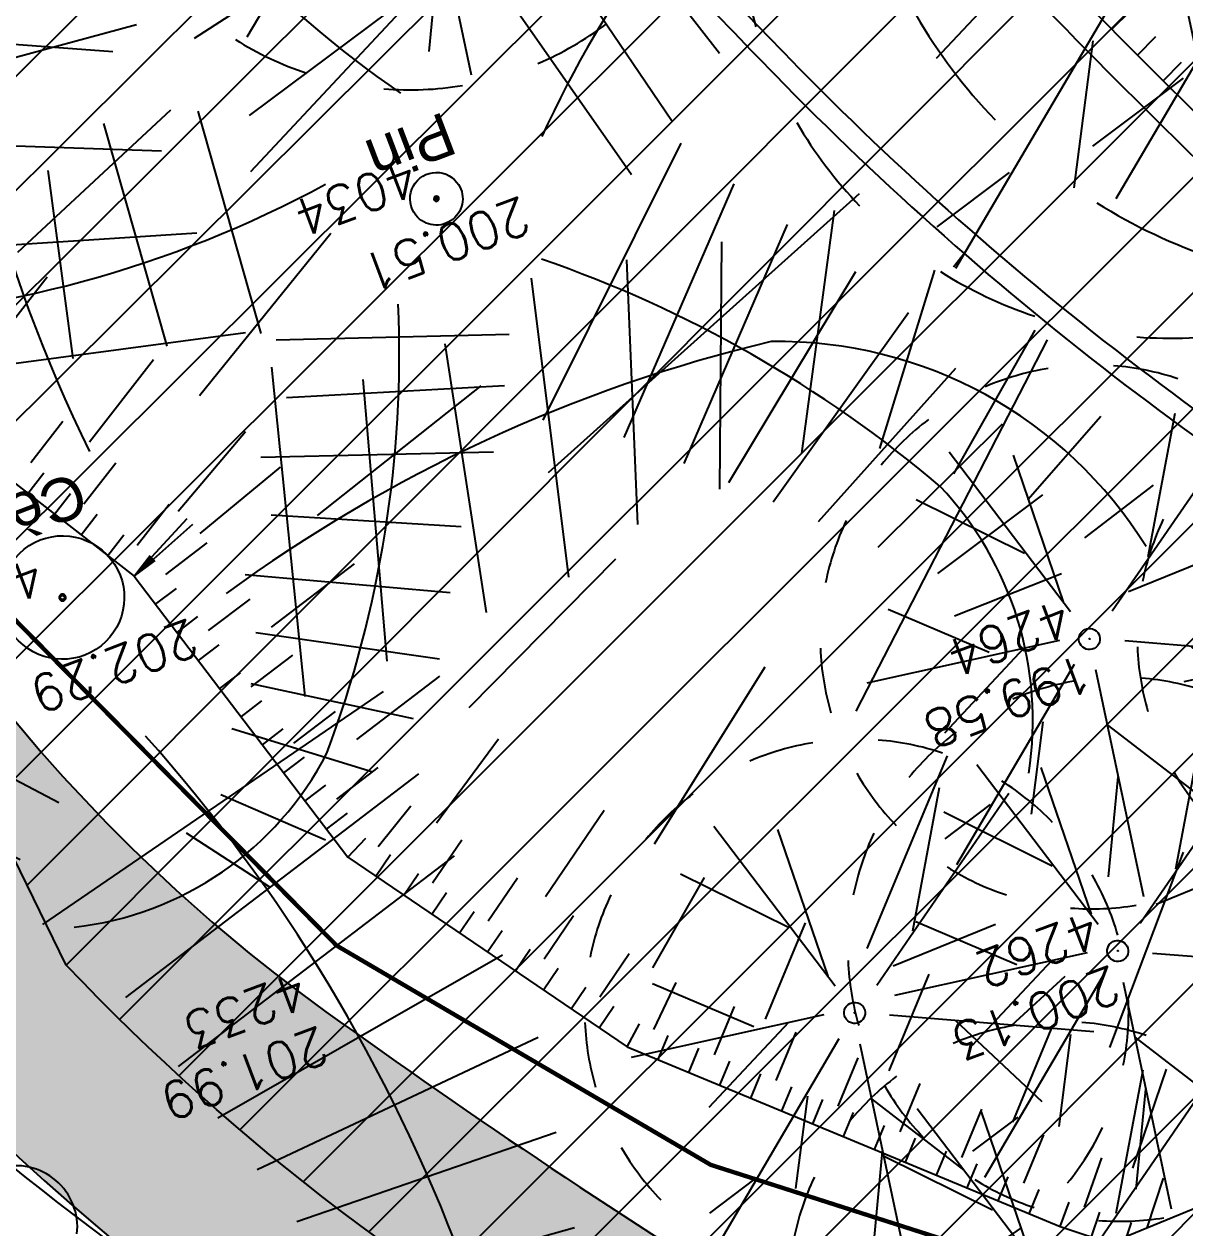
# Model space of a CAD drawing. Header units: centimetres. Extents: x 212517 to 243222, y -357108 to -330212.
# Drawn here: x 228245 to 229313, y -347669 to -346562 of the extents above; entities that cross this region are included whole.
import ezdxf
from ezdxf.enums import TextEntityAlignment as Align
from ezdxf.lldxf.tags import DXFTag

# ---------------------------------------------------------------- set-up
doc = ezdxf.new("R2010")
doc.units = ezdxf.units.CM
doc.layers.get('0').update_dxf_attribs({"color": 252})
for name, color, linetype in [('Fond topo - ESPACE_BOISE', 252, 'Continuous'), ('Fond topo - TAL', 252, 'Continuous'), ('Fond topo - TAL_HAC', 252, 'Continuous'), ('Fond topo - VEG', 252, 'Continuous'), ('Fond topo - VEG_TXT_ESSENCE', 252, 'Continuous'), ('Fond topo - Z_500', 252, 'Continuous'), ('prlm-GAZ', 20, 'Continuous'), ('prlm-VRD', 2, 'Continuous'), ('SA - arbuste', 252, 'Continuous'), ('SA - béton balayé', 252, 'Continuous'), ('SA - EBC', 252, 'Continuous'), ('SA - ECL-réso', 252, 'Eclairage public'), ('SA - EP-réso', 252, 'EP'), ('SA - EU-réso', 252, 'EU'), ('SA - limite revêtement', 252, 'Continuous')]:
    doc.layers.add(name, color=color, linetype=linetype)
for name, color, linetype, plot in [('Fond topo - N', 252, 'Continuous', False), ('Fond topo - NCACHE', 252, 'Continuous', False), ('Fond topo - ZCACHE', 252, 'Continuous', False)]:
    doc.layers.add(name, color=color, linetype=linetype, plot=plot)
doc.layers.add('Fond topo - P', color=252, linetype='Continuous', lineweight=50)
doc.layers.add('Fond topo - VOI', color=252, linetype='Continuous', lineweight=25)
doc.styles.add('2000_ARIAL', font='arial.ttf', dxfattribs={"height": 0.400000006})
doc.styles.add('Lignes', font='arial.ttf', dxfattribs={"height": 0.35})
doc.styles.add('SIMPLEX', font='simplex_.ttf', dxfattribs={"height": 1.25})
tags = doc.linetypes.add('Eclairage public', pattern='A,5,-0.25,["ECL",Lignes,S=1,R=0,X=0,Y=-0.18],-1.25', length=6.5).pattern_tags.tags
tags[15:16] = [DXFTag(74, 4), DXFTag(75, 0), DXFTag(340, '0'), DXFTag(46, 0.0), DXFTag(50, 0.0), DXFTag(44, 0.0), DXFTag(45, 0.0)]
tags[4:5] = [DXFTag(74, 4), DXFTag(75, 0), DXFTag(340, '0'), DXFTag(46, 0.0), DXFTag(50, 0.0), DXFTag(44, 0.0), DXFTag(45, 0.0)]
tags = doc.linetypes.add('EP', pattern='A,5,-0.25,["EP",Lignes,S=1,R=0,X=0,Y=-0.18],-1.25', length=6.5).pattern_tags.tags
tags[15:16] = [DXFTag(74, 4), DXFTag(75, 0), DXFTag(340, '0'), DXFTag(46, 0.0), DXFTag(50, 0.0), DXFTag(44, 0.0), DXFTag(45, 0.0)]
tags[4:5] = [DXFTag(74, 4), DXFTag(75, 0), DXFTag(340, '0'), DXFTag(46, 0.0), DXFTag(50, 0.0), DXFTag(44, 0.0), DXFTag(45, 0.0)]
tags = doc.linetypes.add('EU', pattern='A,5,-0.25,["EU",Lignes,S=1,R=0,X=0,Y=-0.18],-1.25', length=6.5).pattern_tags.tags
tags[15:16] = [DXFTag(74, 4), DXFTag(75, 0), DXFTag(340, '0'), DXFTag(46, 0.0), DXFTag(50, 0.0), DXFTag(44, 0.0), DXFTag(45, 0.0)]
tags[4:5] = [DXFTag(74, 4), DXFTag(75, 0), DXFTag(340, '0'), DXFTag(46, 0.0), DXFTag(50, 0.0), DXFTag(44, 0.0), DXFTag(45, 0.0)]
tags = doc.linetypes.add('L1', pattern=[1.0000000298023224, 0.6000000238418579, -0.4000000059604645]).pattern_tags.tags
tags[6:7] = [DXFTag(74, 4), DXFTag(75, 0), DXFTag(340, '0'), DXFTag(46, 0.0), DXFTag(50, 0.0), DXFTag(44, 0.0), DXFTag(45, 0.0)]
tags[4:5] = [DXFTag(74, 4), DXFTag(75, 0), DXFTag(340, '0'), DXFTag(46, 0.0), DXFTag(50, 0.0), DXFTag(44, 0.0), DXFTag(45, 0.0)]
tags = doc.linetypes.add('L16', pattern=[0.37500001490116125, 0.300000011920929, -0.07500000298023224]).pattern_tags.tags
tags[6:7] = [DXFTag(74, 4), DXFTag(75, 0), DXFTag(340, '0'), DXFTag(46, 0.0), DXFTag(50, 0.0), DXFTag(44, 0.0), DXFTag(45, 0.0)]
tags[4:5] = [DXFTag(74, 4), DXFTag(75, 0), DXFTag(340, '0'), DXFTag(46, 0.0), DXFTag(50, 0.0), DXFTag(44, 0.0), DXFTag(45, 0.0)]
tags = doc.linetypes.add('L8', pattern=[0.22500000894069674, 0.1500000059604645, -0.07500000298023224]).pattern_tags.tags
tags[6:7] = [DXFTag(74, 4), DXFTag(75, 0), DXFTag(340, '0'), DXFTag(46, 0.0), DXFTag(50, 0.0), DXFTag(44, 0.0), DXFTag(45, 0.0)]
tags[4:5] = [DXFTag(74, 4), DXFTag(75, 0), DXFTag(340, '0'), DXFTag(46, 0.0), DXFTag(50, 0.0), DXFTag(44, 0.0), DXFTag(45, 0.0)]

# ---------------------------------------------------------------- blocks, each defined once
blk = doc.blocks.new('PTOPO')
at = {"layer": 'Fond topo - NCACHE', "style": 'SIMPLEX'}
blk.add_attdef('MAT', text='', height=0.34, dxfattribs=at).set_placement((0.09999999986030161, -0.09999999962747097), align=Align.TOP_LEFT)
at = {"layer": 'Fond topo - ZCACHE', "style": 'SIMPLEX'}
blk.add_attdef('ALT', (0.09999999986030161, 0.09999999962747097), '', height=0.34, dxfattribs=at)
blk = doc.blocks.new('VEG14')
at = {"ltscale": 2, "flags": 128}
for points in [[(0.5, 0, -1), (-0.5, 0, -1)], [(0.016, 0, -1), (-0.016, 0, -1)]]:
    blk.add_lwpolyline(points, format="xyb", close=True, dxfattribs=at)
blk = doc.blocks.new('RESINEUX')
at = {"ltscale": 2}
for p, q in [((-0.074169265, 0.428845282), (-0.014171327, 0.418845625)), ((-0.094168577, 0.388846656), (-0.024170983, 0.388846656)), ((-0.104168234, 0.338848375), (-0.014171327, 0.348848031)), ((-0.11416789, 0.298849749), (-0.014171327, 0.318849062)), ((-0.11416789, 0.258851124), (-0.004171670000000001, 0.288850093)), ((-0.104168234, 0.218852498), (0.015827643, 0.258851124)), ((-0.094168577, 0.178853873), (0.015827643, 0.218852499)), ((-0.094168577, 0.128855591), (0.035826955, 0.18885353)), ((0.165822488, 0.178853873), (0.225820426, 0.07885731)), ((-0.08416892100000001, 0.08885696600000001), (0.035826955, 0.148854904)), ((0.115824206, 0.148854904), (0.205821113, 0.038858684)), ((-0.074169264, 0.058857997), (0.05582626800000001, 0.118855935)), ((0.06582592400000001, 0.118855935), (0.155822831, 0.008859715)), ((-0.444156549, 0.058857997), (-0.394158268, 0.108856279)), ((-0.124167546, -0.091136848), (-0.11416789, 0.098856622)), ((-0.41415758, 0.018859372), (-0.374158955, 0.08885696600000001)), ((-0.374158955, -0.011139597), (-0.33416033, 0.08885696600000001)), ((-0.33416033, -0.03113891), (-0.294161704, 0.08885696600000001)), ((-0.294161704, -0.051138223), (-0.264162735, 0.08885696600000001)), ((-0.254163079, -0.06113787900000001), (-0.234163766, 0.08885696600000001)), ((-0.204164797, -0.071137536), (-0.204164797, 0.08885696600000001)), ((-0.164166172, -0.08113719200000001), (-0.164166172, 0.08885696600000001)), ((0.045826612, -0.14113513), (0.125823863, -0.001139941)), ((0.09582489300000001, -0.151134786), (0.175822144, -0.03113891)), ((0.135823519, -0.161134443), (0.225820426, -0.051138223)), ((-0.104168234, -0.06113787900000001), (0.025827299, -0.14113513)), ((0.185821801, -0.171134099), (0.265819051, -0.08113719200000001)), ((-0.11416789, -0.101136505), (-0.004171670000000001, -0.171134099)), ((-0.124167546, -0.151134786), (-0.014171327, -0.211132724)), ((-0.134167203, -0.191133412), (-0.014171327, -0.261131006)), ((-0.134167203, -0.231132037), (-0.034170639, -0.301129632)), ((-0.144166859, -0.271130662), (-0.054169952, -0.341128257)), ((-0.154166515, -0.311129288), (-0.074169264, -0.3911265390000001)), ((-0.174165828, -0.341128257), (-0.124167546, -0.411125851)), ((-0.204164797, -0.36112757), (-0.174165828, -0.431125164)), ((-0.234163766, -0.381126882), (-0.22416411, -0.431125164)), ((-0.264162735, -0.3911265390000001), (-0.264162735, -0.431125164))]:
    blk.add_line(p, q, dxfattribs=at)
for centre, major_axis, ratio, start_param, end_param in [((0.125824658, 0.32584846), (-0.141416496, 0.141416496), 0.9999999999990478, 6.0187679254481, 7.001196311805126), ((0.626553274, 0.375004286), (0.495806787, 0.495806787), 0.9999999999992479, 2.407115294926716, 2.808261770600389), ((0.6156107310000001, -0.413017298), (-0.494244527, 0.494244527), 0.9999999999994863, 5.940864207087385, 6.402329262634387), ((-0.271161699, 0.231851691), (-0.148487321, 0.148487321), 0.999999999999426, 1.039500649605982, 1.948537937165391), ((-0.132308309, 0.771717634), (0.5413446150000001, 0.5413446150000001), 0.999999999999071, 3.63264165587472, 4.003214602841574), ((0, 0), (-0.001131371, 0.001131371), 0.99999999997417, 3.926990817000156, 7.06858347058995), ((0, 0), (-0.001131371, 0.001131371), 0.99999999997417, 0.7853981634103633, 3.926990817000156), ((-0.091248273, -0.737988308), (0.495574425, 0.495574425), 0.9999999999996342, 0.1822567691657557, 0.5883250715815413), ((-0.744748968, -0.046828497), (-0.4953887950000001, 0.4953887950000001), 0.9999999999996526, 3.509030027783859, 3.906773112117224), ((-0.265161906, -0.212133051), (-0.141416496, 0.141416496), 0.9999999999999891, 2.259520706035595, 3.289317319450373)]:
    blk.add_ellipse(centre, major_axis=major_axis, ratio=ratio, start_param=start_param, end_param=end_param, dxfattribs=at)
blk = doc.blocks.new('VEG12')
at = {"ltscale": 2}
for p, q in [((0.01815258799999997, 0.057406781), (0.100441039, 0.47293725)), ((0.05749608, 0.253444298), (0.145517598, 0.414706841)), ((0.037902722, 0.15845596), (-0.06593155700000003, 0.344147082)), ((-0.158788295, 0.086017079), (-0.245985314, 0.284587218)), ((0.04981112299999996, 0.033821695), (0.391570728, 0.285894318)), ((0.143890955, 0.107467204), (0.230033352, 0.253971609)), ((0.2917471699999999, 0.208620217), (0.392372872, 0.233301274)), ((-0.05229389700000003, 0.02983962500000001), (-0.383643778, 0.204631851)), ((-0.25001839, 0.135126714), (-0.3755999820000001, 0.091127132)), ((0.122915307, -0.02992704099999999), (0.317230371, 0.05540147100000001)), ((0.057557527, -0.01766878999999999), (0.411943876, -0.08413611500000001)), ((-0.05265807700000003, -0.029192154), (-0.412380265, -0.256628677)), ((-0.09359106700000003, -0.049762263), (-0.2956446150000001, -0.04653133200000001)), ((0.184132294, -0.04763066399999999), (0.323120213, -0.192805613)), ((0.01825986499999999, -0.057372749), (0.107637982, -0.4128258760000001)), ((0.02259491799999996, -0.07955337300000001), (0.001649748999999978, -0.36183712)), ((-0.151821475, -0.09483882200000002), (-0.2999525240000001, -0.315936062)), ((0.05371548199999998, -0.188497704), (0.197263789, -0.356749422))]:
    blk.add_line(p, q, dxfattribs=at)
for start, end in [(90, 103.8461539085843), (62.30769199853572, 76.15384597947835), (117.6923078993823, 131.5384619204946), (34.61538499867542, 48.46153799321151), (145.3846149358338, 159.2307690506909), (6.923076979206323, 20.76923090842763), (173.0769230068974, 186.9230769931026), (339.2307689837768, 353.0769230207937), (200.7692310571047, 214.6153850641662), (311.5384620067885, 325.3846150013246), (228.4615380795054, 242.3076921006177), (283.8461540205217, 297.6923080014643), (256.1538460914157, 270)]:
    blk.add_arc((0, 0), 0.496982058, start, end, dxfattribs=at)
blk = doc.blocks.new('A$C1F970F0F')
at = {"layer": 'SA - béton balayé'}
h = blk.add_hatch(dxfattribs=at)
h.set_pattern_fill('BETON_BALAYE', color=256, scale=49.99999999999999, angle=-10.72360141139323, style=0, pattern_type=2)
h.set_pattern_definition([(349.2763985886067, (-277130161.1279894, -473864756.7787022), (117.3825536141096, 28.65896207176165), [749.9999999999999, -99.99999999999999, 250, -49.99999999999999]), (349.2763985886067, (-277130091.1375459, -473864744.5890418), (-36.75306622226226, 74.64222748057564), [150, -16.5, 299.9999999999999, -37.49999999999999]), (349.2763985886067, (-277130128.6565508, -473864719.6726964), (261.6928111209335, -15.46358973923611), [399.9999999999999, -69.99999999999999, 200, -49.99999999999999])])
edge = h.paths.add_edge_path()
edge.add_line((-3029.358420432381, 2725.663300409979), (-3176.503412120477, 2699.68824411886))
edge.add_line((-3176.503412120477, 2699.68824411886), (-3197.938926788104, 2817.762816654752))
edge.add_line((-3197.938926788104, 2817.762816654752), (-2585.414526747907, 2927.205998263748))
edge.add_line((-2585.414526747906, 2927.205998263748), (-2578.826355698741, 2888.03185968563))
edge.add_line((-2578.826355698741, 2888.03185968563), (-1904.134724859205, 2936.930201529326))
edge.add_line((-1904.134724859205, 2936.930201529326), (-556.7846852388789, 3176.476094804919))
edge.add_arc((-574.2892230096678, 3274.932131851878), 100.0000003678063, 280.0812987824421, 378.0302388281741)
edge.add_arc((1605.009413828708, 4000.887508871435), 2197.033974330638, 193.9407361550014, 198.4415558139132, ccw=False)
edge.add_line((-527.3118890800722, 3471.582166447442), (-688.4548001430187, 4457.417421807394))
edge.add_arc((-1789.293175567613, 4303.567778650573), 1111.537152553589, 7.955943186170549, 45.96465422619263)
edge.add_arc((19.33927830369248, 6251.945001042874), 1547.302139566071, 192.879059078743, 227.9674271135737, ccw=False)
edge.add_line((-1489.03695480859, 5907.060889278498), (-1560.044395075191, 6307.792480241876))
edge.add_line((-1560.044395075191, 6307.792480241875), (-1284.318385454477, 6356.528171834126))
edge.add_line((-1284.318385454477, 6356.528171834125), (-1215.319194815332, 5966.159823136683))
edge.add_arc((19.3392790080029, 6251.94500138343), 1267.302140410601, 193.0326782619799, 228.1653141634967)
edge.add_arc((-1789.293174348239, 4303.567779083163), 1391.537151259583, 7.955943178051314, 46.18746477798038, ccw=False)
edge.add_line((-411.1498586048565, 4496.172671736105), (-275.2797675438888, 3639.964293068523))
edge.add_arc((3153.449018752114, 4499.098145884332), 3534.726590138055, 194.066934089328, 205.9179933813439)
edge.add_arc((1360.60453142281, 3627.843744498979), 1541.393806160593, 205.917993299705, 223.4935397732298)
edge.add_arc((5328.644473156121, 7392.522830198402), 7011.142392459067, 223.4935397712739, 227.6166324867172)
edge.add_line((602.5175779411827, 2213.735113210599), (898.3231051051232, 2004.633868360899))
edge.add_line((898.3231051051231, 2004.633868360899), (847.6940603821262, 1728.843869632567))
edge.add_arc((1998.283496401869, 4025.384621252822), 2568.648569604794, 204.8031901930446, 243.3886814322684, ccw=False)
edge.add_arc((-512.7503180231788, 2859.286821588871), 199.9999996293523, 26.27723080957601, 100.08129874951)
edge.add_line((-547.7593932520969, 3056.198894580915), (-1889.254979973833, 2817.69386697183))
edge.add_line((-1889.254979973833, 2817.69386697183), (-1913.538162964921, 2815.933940840666))
edge.add_line((-1913.538162964921, 2815.933940840666), (-2036.659527240996, 1231.702232686619))
edge.add_line((-2036.659527240996, 1231.702232686619), (-2036.482519291774, 133.7400379066587))
edge.add_arc((-1936.482520511362, 133.7561594007732), 100.0000000799253, 180.0092369357546, 270.0092369145096)
edge.add_line((-1936.466399054336, 33.7561606747783), (-1436.448871649034, 33.83677102289278))
edge.add_line((-1436.448871649034, 33.83677102289275), (-1436.428442326689, -86.1632271734652))
edge.add_line((-1436.42844232669, -86.1632271734652), (-1936.447053287466, -86.24383772407744))
edge.add_arc((-1936.482520706155, 133.7561592480878), 219.9999998311147, 180.0092368832574, 270.00923697005237, ccw=False)
edge.add_line((-2156.482517686297, 133.7206921626651), (-2156.660235340263, 1236.084975973609))
edge.add_line((-2156.660235340263, 1236.084975973609), (-2034.581792946551, 2807.161291871891))
edge.add_line((-2034.581792946552, 2807.16129187189), (-3029.358420432381, 2725.663300409979))
at = {"layer": 'SA - EBC'}
h = blk.add_hatch(dxfattribs=at)
h.set_pattern_fill('_USER', color=256, scale=74.99999999999999, angle=-325.7236014113932, style=0, pattern_type=0)
h.set_pattern_definition([(34.27639858860678, (-277130161.1279894, -473864756.7787022), (-42.238928459823, 61.97477650275113), [])])
edge = h.paths.add_edge_path()
edge.add_line((5801.470568619522, -3162.013069131843), (4083.559282644929, -3271.123614088357))
edge.add_line((4083.559282644929, -3271.123614088356), (4014.481307725509, -3717.332461968055))
edge.add_line((4014.48130772551, -3717.332461968055), (3135.517961824245, -3810.19300101904))
edge.add_line((3135.517961824245, -3810.19300101904), (2274.245008604417, -3693.648081323564))
edge.add_line((2274.245008604417, -3693.648081323564), (1554.636776175834, -3420.099318784944))
edge.add_arc((2508.775769578408, -2315.674454232369), 1459.498372788833, 157.1868533427094, 229.1754823893534, ccw=False)
edge.add_arc((1966.013830892235, -2087.371785851423), 870.6752834691503, 94.3015183869224, 157.1868533106914, ccw=False)
edge.add_line((1900.708697991695, -1219.149067345796), (2859.239020416566, -1223.495634912559))
edge.add_arc((3100.860739749298, 1265.329539486049), 2500.526305395239, 264.4549516394795, 302.9422754293212)
edge.add_arc((4209.331858878893, -445.3369775435177), 462.1229708170858, 302.9422754305585, 376.8336969250394)
edge.add_arc((2214.122706379954, -1049.006753214115), 2546.655714682971, 16.8336969158998, 38.14703645440247)
edge.add_arc((3041.32627014761, -399.2990096244524), 1494.806919462396, 38.14703657403813, 72.97328584086019)
edge.add_line((3479.031970107599, 1029.988031775616), (2182.437305702805, 1414.38613606858))
edge.add_line((2182.437305702805, 1414.38613606858), (1056.590900019184, 1822.819186472099))
edge.add_arc((1766.412018482452, 3779.442320525911), 2081.398594438606, 212.7495497786225, 250.0603089288685, ccw=False)
edge.add_line((15.86575126143373, 2653.472571668582), (-104.0907319930869, 3091.26353710603))
edge.add_line((-104.0907319930869, 3091.26353710603), (-169.6986146466322, 3639.54836895815))
edge.add_line((-169.6986146466322, 3639.548368958149), (-35.58090533515337, 6158.014854826562))
edge.add_arc((-194.3533792400212, 7143.826589584332), 998.5156357593988, 279.1493507374978, 373.962283499627)
edge.add_arc((2392.201579171132, 7786.918955579627), 1666.786287877102, 172.6269749467245, 193.9622835974407, ccw=False)
edge.add_arc((-45.50651600643437, 8102.354993671941), 791.2455775503726, -7.373025019439765, 16.43829965925021)
edge.add_line((713.3969204091394, 8326.263765657093), (486.7428317772967, 9142.81155059313))
edge.add_line((486.7428317772967, 9142.811550593131), (1338.845530021721, 9564.23852196786))
edge.add_line((1338.845530021721, 9564.23852196786), (1632.623584095551, 8945.24637913095))
edge.add_line((1632.623584095551, 8945.246379130947), (1394.029444699765, 8829.874494032001))
edge.add_line((1394.029444699765, 8829.874494032001), (1731.997733793977, 8131.230781666551))
edge.add_arc((1233.216649704336, 7889.945865525577), 554.0766919865823, -19.640967550384175, 25.815335324856676, ccw=False)
edge.add_line((1755.055695752756, 7703.706797235046), (1558.214479468655, 6807.520788570679))
edge.add_line((1558.214479468655, 6807.52078857068), (1570.021725572625, 6609.158708993335))
edge.add_line((1570.021725572625, 6609.158708993335), (1852.913141606868, 5734.125706863067))
edge.add_line((1852.913141606869, 5734.125706863067), (2726.748207475315, 4020.986816292172))
edge.add_line((2726.748207475315, 4020.986816292172), (3802.352916265851, 4004.947770972833))
edge.add_arc((8355.58168857983, 5950.706307988518), 4951.552134169374, 203.138762427905, 230.8301436200186)
edge.add_arc((13583.66465597079, 12367.85935474512), 13228.79229856088, 230.8301435441083, 233.1638398044412)
edge.add_line((5652.622255943647, 1780.153648245416), (4998.697813068342, 1820.441475819727))
edge.add_line((4998.697813068342, 1820.441475819727), (4863.841220233488, 767.0816613875431))
edge.add_line((4863.841220233488, 767.0816613875434), (5595.355488733695, 631.185878681516))
edge.add_line((5595.355488733695, 631.1858786815158), (5852.747939948536, -2020.707044821664))
edge.add_line((5852.747939948536, -2020.707044821665), (5881.394298709887, -2966.563612924887))
edge.add_line((5881.394298709887, -2966.563612924887), (5801.470568619523, -3162.013069131842))
at = {"layer": 'Fond topo - ESPACE_BOISE', "linetype": 'L1', "ltscale": 2, "flags": 128}
blk.add_lwpolyline([(5801.470568619522, -3162.013069131843), (4083.559282644929, -3271.123614088356), (4014.48130772551, -3717.332461968055), (3135.517961824245, -3810.19300101904), (2274.245008604417, -3693.648081323564), (1554.636776175834, -3420.099318784944, -0.3248648439675891), (1163.447808694293, -1749.787382690587, -0.2814891279475962), (1900.708697991695, -1219.149067345796), (2859.239020416566, -1223.495634912559, 0.1695292870025676), (4460.631470672048, -833.159289007697, 0.3340686001642133), (4651.652558133293, -311.5085830883972, 0.09326601102169153), (4216.884593398947, 524.0158635944096, 0.153138720952933), (3479.031970107599, 1029.988031775616), (2182.437305702805, 1414.38613606858), (1056.590900019184, 1822.819186472099, -0.1642525569996709), (15.86575126143373, 2653.472571668582), (-104.0907319930869, 3091.26353710603), (-169.6986146466322, 3639.548368958149), (-35.58090533515337, 6158.014854826562, 0.4390366150430304), (774.660880078399, 7384.751557306568, -0.09336270405047195), (739.1967976091219, 8000.81547627212, 0.104271961321091), (713.3969204091394, 8326.263765657093), (486.7428317772967, 9142.811550593131), (1338.845530021721, 9564.23852196786), (1632.623584095551, 8945.246379130947), (1394.029444699765, 8829.874494032001), (1731.997733793977, 8131.23078166655, -0.2009829630843761), (1755.055695752756, 7703.706797235046), (1558.214479468655, 6807.52078857068), (1570.021725572625, 6609.158708993335), (1852.913141606869, 5734.125706863067), (2726.748207475315, 4020.986816292172), (3802.352916265851, 4004.947770972833, 0.121417881002313), (5228.074839294609, 2111.882341611708, 0.01018302282179253), (5652.622255943647, 1780.153648245416), (4998.697813068342, 1820.441475819727), (4863.841220233488, 767.0816613875434), (5595.355488733695, 631.1858786815158), (5852.747939948536, -2020.707044821665), (5881.394298709887, -2966.563612924887)], format="xyb", close=True, dxfattribs=at)
at = {"layer": 'Fond topo - TAL', "ltscale": 2, "flags": 128}
blk.add_lwpolyline([(326.5874361741029, 6934.277888681679), (154.5266645080367, 6696.18938446092), (-23.15330993292173, 6375.071069854245), (-73.29631093279454, 6208.62959467591), (-53.8234796356885, 6061.146759386321), (86.4888479495869, 5471.591119861134, 0.01722442098464425), (129.97991843764, 5248.447707122207, 0.04305158201332675), (156.6962692329145, 5165.89328581306, 0.001177569187106519), (288.7262051695561, 4854.818806213309, 0.002427729877448871), (353.7652923847066, 4704.601868587385, 0.001967021161989692), (549.0907941365347, 4264.129026357991, 0.009053492578674051), (593.1904405228829, 4170.316842733927, 0.02150890567281686), (636.5964601363955, 4090.965983886839, 0.003755858169683042), (915.1790338134194, 3637.676007459706, 0.006031040945216099), (1083.48216712083, 3375.471667268685, 0.00802460262229775), (1215.230051965082, 3182.380892527764, 0.04845863212810597), (1353.845161281849, 3021.647899063959, 0.03430654887041581), (1587.218203759953, 2827.571393603016, 0.02760387584933579), (1841.004476506138, 2664.922660125497, 0.04574181501611826), (2003.903305584298, 2591.524969362378, 0.003041655342484329), (2128.066175749572, 2549.574265137623, 0.0008412878209468677), (2579.291929444297, 2401.013402857036, 0.002454288222013147), (2685.599562577863, 2366.787815405855, 0.01966671475607495), (2978.214498647599, 2337.569878244019)], format="xyb", dxfattribs=at)
blk.add_lwpolyline([(-123.5302720137822, 5221.471523133365), (-191.6498956813264, 5149.89069116634), (-250.1124419443469, 5002.430873541515), (-244.3641489511899, 4796.956972106978), (-172.4301427361494, 4538.765070982538), (-111.4085088218977, 4273.775672655443), (-102.3376064494456, 4066.634682282455), (-116.1263785536438, 3786.61701452102), (-123.9270524247917, 3450.200434356116), (-81.42352560867835, 3248.694998352735), (143.8016482546598, 2993.0819321279), (288.7744518628505, 2702.713250865253), (508.5369932070888, 2483.767469360457), (868.9328981152057, 2247.251295349618), (1243.079527777024, 2039.408481325549), (1662.380454104952, 1891.644250489091), (2378.37961133611, 1685.062536819512), (2867.518686564626, 1567.612339461884), (3061.566353946116, 1579.164582815518)], dxfattribs=at)
at = {"layer": 'Fond topo - TAL', "linetype": 'L8', "ltscale": 2, "flags": 128}
blk.add_lwpolyline([(-63.23358046186843, 5077.943471481794, 0.001164838968751395), (64.42947420685016, 4777.89975960889, 0.002306011098395101), (130.0215848221804, 4626.662835981376, 0.0003060880427634036), (356.9048927005607, 4110.931458132799, 0.003733443309130319), (375.9689084704831, 4068.529526615886, 0.02303033537768723), (475.4629721859155, 3875.558734712552, 0.01069699115838556), (715.4764655276399, 3478.30473080792, 0.003771884424086066), (740.1724830218425, 3439.980420707743, 0.001382538214981839), (808.2302511846644, 3336.719140848139, 0.03661887789284379), (1071.48734658447, 2996.607174378017, 0.03752440099679374), (1374.712635785152, 2706.162417103847, 0.04028550190851635), (1660.058710568117, 2507.436119634723, 0.04917095924580399), (1920.444230747757, 2388.162099736444, 0.006033711204905718), (2066.407865123713, 2339.918894315406, 0.002063562969709008), (2494.220251978703, 2206.165126707459, 0.007761415611758534), (2667.640730808191, 2155.664307453178, 0.004421614268413964), (2971.465127237233, 2075.16492764128), (3290.411917373396, 1958.78108909967)], format="xyb", dxfattribs=at)
at = {"layer": 'Fond topo - TAL_HAC', "ltscale": 2}
for p, q in [((318.2932152186466, 3338.642693192222), (628.0799615868285, 3565.552745593801)), ((48.88296097208433, 3476.24579712825), (240.3005683853093, 3491.189008818264)), ((94.02325338375101, 3305.734621913803), (256.5396115652008, 3407.971764549844)), ((1120.490993630236, 3319.872806057712), (1140.408473259039, 3333.262876985808)), ((1139.186223556152, 3292.201234113754), (1159.042095319735, 3305.682493368881)), ((44.26044984275597, 3214.962792491761), (116.2890100039289, 3278.428425180716)), ((1158.008141452519, 3264.615677733544), (1177.801987907397, 3278.187841902768)), ((233.5493464162303, 3145.206850815207), (380.0468188603102, 3269.313621647256)), ((535.8314019052373, 3015.985046657021), (864.4581857544691, 3214.631558914041)), ((126.1605130872766, 3122.012586682539), (198.1890731222852, 3185.478219205811)), ((69.67121720855687, 3113.517321858997), (105.6854971602054, 3145.250138085711)), ((936.8638162414624, 3132.444797933949), (949.1009834864695, 3143.301176898291)), ((61.90158499280994, 3086.032137845616), (79.90872502305177, 3101.898545996061)), ((194.4683923688008, 3044.317797819194), (268.909619635999, 3104.935482533437)), ((319.7506010131476, 3016.561048654519), (489.8308960342293, 3105.649169432431)), ((110.6212487250996, 3067.0422190218), (146.6355287564718, 3098.775035043841)), ((82.37660078816947, 3062.7945863726), (100.383740858617, 3078.660994610218)), ((210.4934008187135, 3020.436088868065), (294.6515296836455, 3066.624933419359)), ((102.8516166237348, 3039.557034986758), (120.8587566713059, 3055.423443228708)), ((151.571280321366, 3020.567115979931), (187.5855603873969, 3052.299932184983)), ((772.8802635147189, 2747.642515330168), (1009.269446934344, 3050.258036914865)), ((162.980543334086, 3007.496612839373), (201.3512243675341, 3036.33566354491)), ((123.326632384436, 3016.31948333073), (141.3337724548835, 3032.185891568349)), ((164.3694889305298, 3005.434137228762), (205.5189947580064, 3030.146849850398)), ((172.5227945452226, 2989.284107892214), (215.4678068794207, 3010.725327885732)), ((143.8016482546598, 2993.0819321279), (161.8087882675724, 3008.948340186839)), ((143.8016482546598, 2993.0819321279), (162.6068026182677, 3007.993879076039)), ((143.8016482546598, 2993.0819321279), (163.3542839757274, 3006.999346711542)), ((143.8016482546598, 2993.0819321279), (164.0492237408897, 3005.967415727753)), ((143.8016482546598, 2993.0819321279), (164.6897541943466, 3004.900858620937)), ((143.8016482546598, 2993.0819321279), (165.2741543500121, 3003.802541996065)), ((158.2989285306984, 2964.04506394186), (179.7714346607093, 2974.765673993037)), ((258.9596479085652, 2923.614723763482), (344.8496722975844, 2966.497164277364)), ((172.7962089155722, 2935.008195829998), (194.2687150282537, 2945.728805789669)), ((201.5173552234642, 2931.210371685818), (244.4623675410207, 2952.65159196685)), ((423.9005921134531, 2817.134388212753), (581.8319077242576, 2926.320923607092)), ((187.2934893059931, 2905.971327622297), (208.7659954360039, 2916.691937673474)), ((230.5119160334173, 2873.136635549267), (273.4569282019331, 2894.577855668949)), ((201.7907696735376, 2876.934459418929), (223.2632758382069, 2887.655069653117)), ((216.2880500584113, 2847.897591307066), (237.7605562286278, 2858.618201445417)), ((316.9487693447723, 2807.467251146017), (402.8387939050211, 2850.349691437897)), ((259.5064766943298, 2815.062899251365), (302.4514888801748, 2836.504119462553)), ((230.78533033445, 2818.860723121028), (252.2578365219957, 2829.581333350883)), ((245.2826107595293, 2789.823855096338), (266.7551168895402, 2800.544465147515)), ((567.8757906224942, 2662.390320955438), (698.1193959323664, 2803.459819023416)), ((288.5010373781186, 2756.989162949131), (331.446049826699, 2778.430382920988)), ((374.5070128090813, 2718.711418323536), (444.9623901901734, 2783.919084917766)), ((259.7798911444031, 2760.786986984476), (281.2523972570847, 2771.507596944146)), ((274.2771714204418, 2731.750118798437), (295.749677573329, 2742.470728845281)), ((317.9624662594077, 2707.289772015666), (354.4821225342729, 2738.439647071104)), ((288.7744518628505, 2702.713250865253), (308.2352878540685, 2716.758743416645)), ((460.4606655207148, 2633.299455013908), (528.2164201502524, 2701.307967076184)), ((310.7507060276371, 2680.81867273746), (327.6896446245411, 2697.820800527514)), ((360.6540258318593, 2664.97893343816), (394.5319030838897, 2698.983189575968)), ((742.2971137891752, 2531.305312471114), (847.6411311144008, 2691.825211728425)), ((332.7269601695474, 2658.924094613999), (349.6658988066571, 2675.926222491226)), ((354.7032142081698, 2637.029516320523), (371.6421529714437, 2654.031644363433)), ((404.6065341614326, 2621.189777182573), (438.4844113905866, 2655.194033324713)), ((376.6794683154216, 2615.13493801405), (393.6184070218482, 2632.137066257301)), ((545.1414287379, 2550.513630108199), (607.5351610600775, 2623.472674651681)), ((398.6557224802083, 2593.240359886257), (415.5946611866349, 2610.242488129507)), ((448.559042393953, 2577.400621040154), (482.4369196855016, 2611.404876886114)), ((420.6319766623242, 2571.345781849969), (437.5709153687508, 2588.34791009322)), ((442.608230827111, 2549.451203722176), (459.5471694191552, 2566.453331987088)), ((492.5115505744857, 2533.611464623217), (526.3894278833634, 2567.615720560683)), ((638.1399758077729, 2484.833387913015), (690.8119844589473, 2565.093337543837)), ((944.3513199310701, 2400.511277890434), (1044.465446824877, 2564.344002288767)), ((464.5844848775154, 2527.556625616044), (481.5234235492835, 2544.558753676283)), ((535.557860570067, 2494.667565598511), (563.8934295695601, 2533.411539660048)), ((486.5607390423021, 2505.66204748825), (503.4996776794117, 2522.664175365478)), ((508.5369932070888, 2483.767469360457), (523.6681612699489, 2502.396687147282)), ((586.0614069286803, 2461.597425660224), (612.3974112109444, 2501.72740024687)), ((741.1102343891926, 2417.257338351262), (793.7822429883793, 2497.517287707566)), ((534.2795577865879, 2466.873456935097), (547.4475598992964, 2486.93844432859)), ((560.0221224631401, 2449.979444396568), (573.1901245758485, 2470.044431790062)), ((637.5465362193902, 2427.809400879346), (663.8825405363127, 2467.939375649004)), ((585.7646870599685, 2433.085432062714), (598.932689281512, 2453.150419530384)), ((611.5072517538499, 2416.191419615692), (624.675253843682, 2436.256407013518)), ((689.0316654581122, 2394.021375823952), (715.3676697750349, 2434.15135059361)), ((844.0804929186245, 2349.681288514991), (896.752501569799, 2429.941238145813)), ((637.2498163160199, 2399.297407098826), (650.4178184287283, 2419.36239449232)), ((662.9923810272305, 2382.403394743309), (676.1603831170626, 2402.468382141135)), ((740.5167947834805, 2360.233351226088), (766.8527990657446, 2400.363325812734)), ((688.7349456067298, 2365.509382317949), (701.9029478109439, 2385.574369694114)), ((714.4775102950639, 2348.615369966765), (727.6455123731139, 2368.680357177247)), ((944.5600629957671, 2287.593709061917), (991.9501381779589, 2371.081317656717)), ((792.0019240222027, 2326.445326170694), (818.3379283564545, 2366.575301031857)), ((740.2200748801104, 2331.721357445567), (753.3880770843246, 2351.786344821731)), ((765.9626395857738, 2314.827345185889), (779.1306416984822, 2334.892332579382)), ((843.4870532553775, 2292.657301211138), (869.8230575723002, 2332.787275980796)), ((791.7052041708201, 2297.93333266469), (804.8732063403759, 2317.998319857843)), ((894.33253933588, 2260.586680250939), (918.4111501589706, 2302.110414368101)), ((817.4477688244959, 2281.039320130495), (830.6157709372044, 2301.104307523988)), ((843.1903334615299, 2264.145307883814), (856.3583356657443, 2284.210295259978)), ((947.3995227909488, 2231.11667267924), (970.7089758443456, 2273.077003943078)), ((868.9328981152057, 2247.251295349618), (881.3526949142174, 2267.787815050962)), ((895.6576573427967, 2232.405380034765), (907.3123838892541, 2253.38554552076)), ((922.3824166618933, 2217.559464702581), (934.0371431688327, 2238.539630480424))]:
    blk.add_line(p, q, dxfattribs=at)
at = {"layer": 'Fond topo - VOI', "linetype": 'L16', "ltscale": 2, "flags": 128}
for points in [[(56.86273404000667, 5466.869533712125, 0.01722442130375293), (100.7490957892572, 5241.697965665058, 0.04305158241120926), (129.0531697791089, 5154.237426918125, 0.001177569187763674), (261.1383144067263, 4843.032870582231, 0.002427729493112618), (326.2931529755457, 4692.548588717941, 0.001967020956825959), (521.7143402869494, 4251.859969264527, 0.009053493585175633), (566.2761374997808, 4157.064661844938, 0.02150890483590385), (610.9202550321957, 4075.450427662592, 0.003755857879048691), (889.7388132796558, 3621.776473779397, 0.006031040761159129), (1058.432869866898, 3358.963102764782, 0.008024603406108846), (1190.723453779874, 3165.076943838002, 0.04845863152505209), (1333.12735334017, 2999.950607903149, 0.03430654925623074), (1569.661950786684, 2803.244906391133, 0.02760387630777388), (1826.234968976132, 2638.810179415927, 0.04574181495738096), (1994.127830099467, 2563.162316615725, 0.003041655411540011), (2118.636492087664, 2521.094780365128, 0.0008412879643141841), (2569.95813666258, 2372.502347187572, 0.002454288050361413), (2676.546111865867, 2338.186503763289, 0.001190149676915431), (2896.85720450872, 2269.025802803667, 0.2729859319538775), (3085.813253685456, 2299.397294490318, 0.5229621065076793), (3073.34446760256, 2445.294900231599, -0.00786055030879591), (2869.230622651343, 2582.682530549924, -0.01612499385767952), (2773.036716856073, 2654.363904177509, -0.005612051181520921), (2370.270541471567, 2982.65658904875, -0.02310981858493283), (2277.152658593871, 3067.906028562828, -0.02656853706870258), (2137.194908309708, 3224.251464528256, -0.03868213082134395), (2055.787146643901, 3343.322260046691, -0.007175393436975411), (1980.62549295001, 3478.319814973278, -0.004924544095459816), (1875.904400606205, 3677.607318775999, -0.003633774744343019), (1743.337332500545, 3940.727413854674, -0.005756498423518589), (1662.78697956522, 4108.366851243539, -0.02086462172059421), (1566.769855111369, 4338.874712779702, -0.01528835093536459), (1458.819309716361, 4662.036551636573, -0.009986619233383176), (1389.785193736479, 4909.697668854853, -0.02421681082814337), (1368.352793964908, 5013.586465003814, -0.004068535890819898), (1349.677914238661, 5139.809412170728, -0.001171863945288602), (1289.438857186837, 5578.685241930464, -0.00152953393264567), (1227.595236878256, 6048.061317698067, -0.006277708744472327), (1214.314274635904, 6162.648167620609, -0.02954878833963652), (1210.354884519365, 6253.085519557625, -0.007897955815137008), (1220.885509931378, 6591.326589082498, -0.009534637172886556), (1239.547369758186, 6873.72407204614, -0.03049426633253396), (1252.434107135826, 6961.345490526273, -0.01959706265007154), (1271.710791750347, 7038.058871881049, -0.007385007286054106), (1333.748061266518, 7238.506499872628, -0.00703834365838784), (1410.346328429002, 7462.873897527673, -0.02475780953821647), (1436.145647660488, 7525.181389840833, -0.03116737178628414), (1471.634894757119, 7589.471303993479, 0.01624541013141497), (1543.319578909271, 7710.6426178109, 0.01140558707328078), (1607.813491966961, 7834.851061375523, 0.007490832612850338), (1698.790012244002, 8027.532514171119, 0.04894958720658051), (1711.858641002832, 8065.895651161012, 0.0172000170103988), (1734.285776140107, 8178.786629708202)], [(-44.81196145344734, 5085.730894297443, 0.00116483880797662), (82.81460905941697, 4785.772930576871, 0.002306011182776433), (148.3333160752084, 4634.705255050573, 0.0003060878564784329), (375.2067634092566, 4118.996290929394, 0.003733440487316977), (394.1483052766108, 4076.866764281074, 0.02303033540982148), (492.7984960144307, 3885.532681705017, 0.01069699115751624), (732.3695056148297, 3489.011046729809, 0.003771883424577017), (756.9020752775328, 3450.940381692422, 0.001382537500526071), (824.8989781644356, 3347.771450110053, 0.03661887814454393), (1086.365343210983, 3009.972997326465, 0.03752440110708656), (1387.425784857927, 2721.601842088382, 0.04028550176440735), (1670.131475056015, 2524.714412713221, 0.04917095898867555), (1926.949293442083, 2407.074639412808, 0.006033710847697392), (2072.454631936801, 2358.982907644459, 0.002063563105577488), (2500.109455805709, 2225.278401552437, 0.007761416038727673), (2672.933819870083, 2174.951173494945, 0.004435667204064966), (2977.383064866449, 2094.295395345591), (3300.858672860099, 1976.258988824885), (3451.730217105191, 1841.896337423402)], [(-410.4573954082604, 4496.281983435452), (-275.2797675438889, 3639.964293068524, 0.05175614001462255), (-25.75674943525667, 2954.12476405697, 0.07683847699775821), (242.3973429298351, 2566.944338701083, 0.01799232695016924), (602.5175779411827, 2213.735113210599), (898.3231434213683, 2004.634077694301), (1143.547512896615, 1887.824205350663), (1442.276114517919, 1769.658652589777), (1681.948853588895, 1683.954706367697), (2114.845544182086, 1578.014617527221), (2515.756121386211, 1462.263694100857), (2910.512600857042, 1321.392171708825), (3516.952153602057, 1025.948174333774), (3901.184930821766, 864.3683668971058), (4241.50575886574, 689.604471750609), (4497.895798403801, 355.994847623038), (4647.689449561236, -149.636488564905), (4746.352122538518, -642.243459669855), (4898.077129065638, -1354.668971112381), (4990.027461718793, -2094.77839309662), (5021.209996846888, -2419.063814886839), (5045.042919798527, -2502.419951333245, 0.2291964161509024), (5239.005744553338, -2711.489723728723), (5354.800928152768, -2670.843148670674), (5445.831428399385, -2528.106701577661), (5524.939717540758, -2152.462322599101), (5588.808554118679, -1772.826003617761), (5596.946294726647, -1078.989912171996), (5595.427037839852, -760.3391798385524), (5607.922173153986, 21.2368958841555), (5625.650588417848, 675.8970783981483), (5679.873644702147, 1402.6777603776)]]:
    blk.add_lwpolyline(points, format="xyb", dxfattribs=at)
at = {"layer": 'SA - arbuste', "ltscale": 0.800000011920929}
blk.add_arc((-74.57967002453671, 2425.27645353995), 56.59152, 342.9842594908044, 94.63470456241697, dxfattribs=at)
at = {"layer": 'SA - ECL-réso', "ltscale": 0.75, "elevation": 9.999999999999998e-08, "flags": 128}
blk.add_lwpolyline([(-1475.110443905265, 5766.401422545955, 0.1362120017762133), (-838.9789361074819, 4822.492392310165, -0.03575262993527941), (-599.8260445017723, 3757.456632320135, 0.08458757116206624), (-142.8597030717047, 2572.739655090864, 0.1018241665879795), (784.6364305523733, 1789.941469141512, -0.1154325763872777), (1801.014147016003, 1141.354277914741)], format="xyb", dxfattribs=at)
at = {"layer": 'SA - EP-réso', "ltscale": 0.75, "elevation": 9.999999999999998e-08, "flags": 128}
blk.add_lwpolyline([(2566.152516580046, 876.3103505561792), (2567.183615954937, 961.9083501940681, 0.3038135515548239), (2422.871377904824, 1127.726289594517), (1293.799864130439, 1498.886731004649, -0.2451589190929156), (-1104.395255167816, 4052.061781908328), (-1490.651059086209, 6224.425435984132, 0.2442911667358615), (-1508.197340965751, 6251.265406478272)], format="xyb", dxfattribs=at)
at = {"layer": 'SA - EU-réso', "ltscale": 0.75, "elevation": 9.999999999999998e-08, "flags": 128}
blk.add_lwpolyline([(2617.534404683669, 958.3520565071242, 0.02430399992714655), (2617.147610928713, 968.2506084235482, 0.3084876794272485), (2431.642292807388, 1163.244017275639), (1304.186131232575, 1535.139853239783, -0.2470799863846096), (-1058.641706458652, 4066.126741684488), (-1387.237039322209, 5924.109169990921, -0.1208395636719429), (-1366.982120749651, 6059.298974206537), (-1307.40268621278, 6189.662523912101, 0.1663501201703965), (-1302.251692345747, 6260.024822760921)], format="xyb", dxfattribs=at)
at = {"layer": 'SA - limite revêtement', "elevation": 9.999999999999998e-08, "flags": 128}
blk.add_lwpolyline([(-1436.448871649034, 33.83677102289275), (-1936.466399054336, 33.7561606747783, -0.4142135620469812), (-2036.482519291774, 133.7400379066588), (-2036.659527327642, 1231.70223222909), (-1913.538162964921, 2815.933940840666), (-1889.254979973833, 2817.69386697183), (-547.7593932520969, 3056.198894580915, -0.3336449630277845), (-333.4178316771334, 2947.829800860764, 0.1988934486659822), (1104.398889199973, 1617.718371132152)], format="xyb", dxfattribs=at)
at = {"layer": 'Fond topo - P', "ltscale": 2}
ref = blk.add_blockref('PTOPO', (481.297342754168, 3282.347321905504), dxfattribs=dict(at, xscale=99.99999999999994, yscale=99.99999999999994, zscale=99.99999999999994, rotation=190.0656205306617))
ref.add_attrib('MAT', '4034', dxfattribs={"layer": 'Fond topo - N', "color": 0, "ltscale": 2, "height": 33.99999999999999, "rotation": 190.0656204987762, "style": 'SIMPLEX'}).set_placement((469.7035009222683, 3290.445644655864), align=Align.TOP_LEFT)
ref.add_attrib('ALT', '200.51', (558.5095016130329, 3270.297814714928), dxfattribs={"layer": 'Fond topo - Z_500', "color": 0, "ltscale": 2, "height": 33.99999999999999, "rotation": 190.0656204987762, "style": 'SIMPLEX'})
ref = blk.add_blockref('PTOPO', (75.36073756637182, 2986.082905223622), dxfattribs=dict(at, xscale=99.99999999999994, yscale=99.99999999999994, zscale=99.99999999999994, rotation=190.0656205306617))
ref.add_attrib('MAT', '4012', dxfattribs={"layer": 'Fond topo - N', "color": 0, "ltscale": 2, "height": 33.99999999999999, "rotation": 190.0656204987762, "style": 'SIMPLEX'}).set_placement((63.76689575734855, 2994.181227969649), align=Align.TOP_LEFT)
ref.add_attrib('ALT', '202.29', (186.313705624159, 2945.577796641779), dxfattribs={"layer": 'Fond topo - Z_500', "color": 0, "ltscale": 2, "height": 33.99999999999999, "rotation": 190.0656204987762, "style": 'SIMPLEX'})
ref = blk.add_blockref('PTOPO', (995.983659158841, 2772.986581889563), dxfattribs=dict(at, xscale=99.99999999999994, yscale=99.99999999999994, zscale=99.99999999999994, rotation=190.0656205306617))
ref.add_attrib('MAT', '4264', dxfattribs={"layer": 'Fond topo - N', "color": 0, "ltscale": 2, "height": 33.99999999999999, "rotation": 190.0656204987762, "style": 'SIMPLEX'}).set_placement((984.38981729783, 2781.084904361072), align=Align.TOP_LEFT)
ref.add_attrib('ALT', '199.58', (987.8853364183615, 2761.392739984702), dxfattribs={"layer": 'Fond topo - Z_500', "color": 0, "ltscale": 2, "height": 33.99999999999999, "rotation": 190.0656204987762, "style": 'SIMPLEX'})
ref = blk.add_blockref('PTOPO', (242.3973429298351, 2566.944338701083), dxfattribs=dict(at, xscale=99.99999999999994, yscale=99.99999999999994, zscale=99.99999999999994, rotation=190.0656205306617))
ref.add_attrib('MAT', '4233', dxfattribs={"layer": 'Fond topo - N', "color": 0, "ltscale": 2, "height": 33.99999999999999, "rotation": 190.0656204987762, "style": 'SIMPLEX'}).set_placement((230.8035010064296, 2575.042661468771), align=Align.TOP_LEFT)
ref.add_attrib('ALT', '201.99', (234.2990202066848, 2555.350496887727), dxfattribs={"layer": 'Fond topo - Z_500', "color": 0, "ltscale": 2, "height": 33.99999999999999, "rotation": 190.0656204987762, "style": 'SIMPLEX'})
ref = blk.add_blockref('PTOPO', (968.1480531068212, 2486.281032010831), dxfattribs=dict(at, xscale=99.99999999999994, yscale=99.99999999999994, zscale=99.99999999999994, rotation=190.0656205306617))
ref.add_attrib('MAT', '4262', dxfattribs={"layer": 'Fond topo - N', "color": 0, "ltscale": 2, "height": 33.99999999999999, "rotation": 190.0656204987762, "style": 'SIMPLEX'}).set_placement((956.5542112749215, 2494.37935476119), align=Align.TOP_LEFT)
ref.add_attrib('ALT', '200.13', (960.0497303607946, 2474.687190201808), dxfattribs={"layer": 'Fond topo - Z_500', "color": 0, "ltscale": 2, "height": 33.99999999999999, "rotation": 190.0656204987762, "style": 'SIMPLEX'})
at = {"layer": 'Fond topo - VEG', "ltscale": 2, "zscale": 99.99999999999997}
for name, p, xscale, yscale, rotation in [('RESINEUX', (481.2973427888265, 3282.347322088516), 1495.917170092388, 1495.917170092388, 145.849199487197), ('RESINEUX', (75.36073756637182, 2986.082905223622), 1994.55622678985, 1994.55622678985, 116.6488402594871), ('VEG12', (1418.017185540697, 3531.90621009405), 1006.399999999999, 1006.399999999999, 192.432705982593), ('VEG12', (531.5658999364158, 3680.175899681829), 603.8399999999999, 603.8399999999999, 192.432705982593), ('VEG12', (1195.118614778039, 3421.313703695027), 799.9999999999998, 799.9999999999998, 192.432705982593), ('VEG14', (481.297342754168, 3282.347321905504), 48.44799999999999, 48.44799999999999, 207.8417380991697), ('VEG12', (998.7314555945098, 2774.437889337091), 503.1999999999997, 503.1999999999997, 192.432705982593), ('VEG14', (75.36073756637182, 2986.082905223622), 113.52, 113.52, 207.8417380991697), ('VEG12', (1285.319118077517, 2721.363962790343), 503.1999999999997, 503.1999999999997, 192.432705982593), ('VEG12', (970.3474786494575, 2487.442705640676), 503.1999999999997, 503.1999999999997, 192.432705982593), ('VEG14', (995.983659158841, 2772.986581889563), 19.38, 19.38, 207.8417380991697), ('VEG12', (722.0145675993734, 2476.571699240583), 503.1999999999997, 503.1999999999997, 192.432705982593), ('VEG14', (968.1480531068212, 2486.281032010831), 19.38, 19.38, 207.8417380991697), ('VEG12', (857.5918947418347, 2186.702731870624), 503.1999999999997, 503.1999999999997, 192.432705982593), ('VEG14', (719.8151420740664, 2475.410025702244), 19.38, 19.38, 207.8417380991697)]:
    blk.add_blockref(name, p, dxfattribs=dict(at, xscale=xscale, yscale=yscale, rotation=rotation))
at = {"layer": 'Fond topo - VEG_TXT_ESSENCE', "style": '2000_ARIAL'}
for s, p in [('Pin', (503.2772210430199, 3360.006510491245)), ('Cèdre', (109.0966006495697, 3097.909350921926))]:
    blk.add_text(s, height=39.99999999999999, rotation=190.0656205035111, dxfattribs=at).set_placement(p)

msp = doc.modelspace()

# ---------------------------------------------------------------- linework, layer by layer
at = {"layer": 'prlm-GAZ', "color": 1, "linetype": 'ByBlock', "ltscale": 0.8, "const_width": 4}
msp.add_lwpolyline([(229724.5420618267, -349179.2741709136), (229485.8455435782, -347918.8546300735), (229434.9176624264, -347806.3437775974), (229241.465956987, -347728.0124997299), (228876.6427894396, -347611.1531932564), (228532.6564484318, -347409.5474264417), (228218.6852164032, -347091.4653675548), (228025.0970889844, -346830.8880032809), (227890.2148627409, -346530.6335126041), (227539.9209782531, -345524.7657112592), (227383.9554547728, -345278.3011159351), (227258.8935307963, -345131.8416600198), (227087.8269542544, -344983.3864311994), (226875.1804687403, -344846.733650844), (226626.5681948366, -344563.3254096372), (226464.4249902619, -344254.4877387281), (226409.100015591, -344016.5728230224)], dxfattribs=at)

# ---------------------------------------------------------------- block references
at = {"layer": 'prlm-VRD', "rotation": 10.72360141139323}
msp.add_blockref('A$C1F970F0F', (228762.2467792132, -350037.5300254133), dxfattribs=at)

doc.saveas('drawing.dxf')
